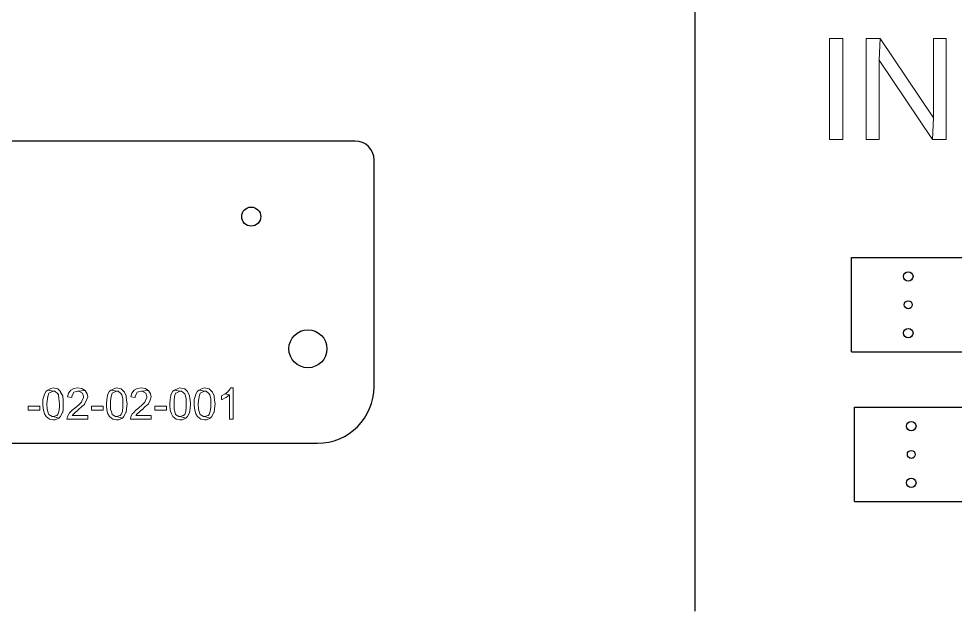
# Model space of a CAD drawing. Header units: millimetres. Extents: x 977 to 12288, y -94 to 5752.
# Drawn here: x 4061.1 to 4556.8, y 1160.5 to 1474.1 of the extents above; entities that cross this region are included whole.
import ezdxf

# ---------------------------------------------------------------- set-up
doc = ezdxf.new("R2010")
doc.units = ezdxf.units.MM

msp = doc.modelspace()

# ---------------------------------------------------------------- linework, layer by layer
at = {"color": 7, "linetype": 'Continuous', "lineweight": 25}
for p, q in [((4239.19627705, 1409.39696939), (3709.19627705, 1409.39696939)), ((4249.19627705, 1279.39696939), (4249.19627705, 1399.39696939)), ((4501.94293926, 1297.73056969), (4501.94293926, 1347.73056969)), ((4501.94293926, 1347.73056969), (6001.94293926, 1347.73056969)), ((4501.94293926, 1297.73056969), (6001.94293926, 1297.73056969)), ((4503.54427088, 1218.51007146), (4503.54427088, 1268.51007146)), ((4503.54427088, 1268.51007146), (6003.54427088, 1268.51007146)), ((3809.19627705, 1249.39696939), (4219.19627705, 1249.39696939)), ((4503.54427088, 1218.51007146), (6003.54427088, 1218.51007146))]:
    msp.add_line(p, q, dxfattribs=at)
msp.add_lwpolyline([(5531.82835988, 1553.08906214), (4418.8939061, 1553.08906214), (4418.8939061, 1160.45859214)])
at = {"color": 0, "lineweight": 0}
for points in [[(4490.25044933, 1410.14303364), (4490.25044933, 1463.72994662), (4497.30135894, 1463.72994662), (4497.30135894, 1410.14303364), (4490.25044933, 1410.14303364)], [(4517.04390582, 1463.72994662), (4509.71095984, 1463.72994662), (4509.71095984, 1410.14303364), (4516.47983306, 1410.14303364), (4516.47983306, 1452.16645487)], [(4517.04390582, 1463.72994662), (4516.47983306, 1452.16645487), (4544.68347147, 1410.14303364), (4545.24754424, 1421.70652539)], [(4552.01641746, 1463.72994662), (4545.24754424, 1463.72994662), (4545.24754424, 1421.70652539), (4544.68347147, 1410.14303364), (4552.01641746, 1410.14303364)]]:
    msp.add_lwpolyline(points, close=True, dxfattribs=at)
at = {"color": 4, "lineweight": 0}
for points in [[(4076.5030738, 1277.58593309), (4075.65696465, 1277.02186032), (4074.52881911, 1275.04760563), (4074.52881911, 1274.76556925), (4073.96474634, 1272.50927818), (4073.96474634, 1270.2529871), (4073.96474634, 1269.40687795), (4074.24678272, 1266.86855049), (4074.81085549, 1264.8942958), (4075.65696465, 1263.48411388), (4077.34918295, 1262.07393196), (4079.32343764, 1261.79189558), (4080.45158318, 1261.79189558), (4082.42583786, 1262.63800473), (4079.32343764, 1263.48411388), (4078.75936487, 1263.48411388), (4077.06714657, 1264.61225942), (4076.78511018, 1265.45836857), (4076.22103741, 1267.43262326), (4075.93900103, 1270.2529871), (4076.22103741, 1271.94520541), (4076.5030738, 1274.20149648), (4077.06714657, 1275.89371479), (4077.34918295, 1276.17575117), (4079.32343764, 1277.02186032)], [(4079.32343764, 1278.71407863), (4078.1952921, 1278.43204224), (4076.5030738, 1277.58593309), (4079.32343764, 1277.02186032), (4080.16954679, 1277.02186032), (4081.8617651, 1275.6116784), (4082.14380148, 1275.04760563), (4082.42583786, 1273.07335094), (4082.70787425, 1270.2529871), (4082.70787425, 1268.5607688), (4082.42583786, 1266.30447773), (4081.8617651, 1264.61225942), (4081.29769233, 1264.04818665), (4079.32343764, 1263.48411388), (4082.42583786, 1262.63800473), (4083.27194702, 1263.48411388), (4084.11805617, 1265.45836857), (4084.40009255, 1265.74040496), (4084.68212894, 1267.71465965), (4084.68212894, 1270.2529871), (4084.68212894, 1272.22724179), (4084.40009255, 1274.20149648), (4084.40009255, 1274.48353287), (4083.27194702, 1276.45778755), (4083.27194702, 1276.73982394), (4081.8617651, 1278.15000586), (4081.57972871, 1278.15000586)], [(4096.24562069, 1277.30389671), (4092.29711131, 1277.02186032), (4092.86118408, 1277.02186032), (4094.55340238, 1276.17575117), (4094.83543877, 1275.89371479), (4095.39951153, 1274.20149648), (4095.39951153, 1273.63742371), (4094.55340238, 1271.66316902), (4094.271366, 1271.09909626), (4092.86118408, 1269.68891434), (4090.88692939, 1267.99669603), (4089.47674747, 1266.86855049), (4088.06656555, 1265.45836857), (4087.78452916, 1265.17633219), (4086.93842001, 1263.48411388), (4086.65638363, 1262.07393196), (4097.65580261, 1262.07393196), (4097.65580261, 1264.04818665), (4089.47674747, 1264.04818665), (4090.32285662, 1264.8942958), (4090.88692939, 1265.45836857), (4092.57914769, 1267.15058688), (4092.57914769, 1267.15058688), (4094.55340238, 1268.84280518), (4095.9635843, 1269.97095072), (4095.9635843, 1270.2529871), (4097.09172984, 1272.22724179), (4097.65580261, 1273.9194601), (4097.37376622, 1275.6116784)], [(4092.29711131, 1278.71407863), (4090.32285662, 1278.43204224), (4088.63063832, 1277.58593309), (4087.50249278, 1275.89371479), (4086.93842001, 1273.9194601), (4089.19471108, 1273.63742371), (4089.19471108, 1274.20149648), (4090.04082024, 1276.17575117), (4090.32285662, 1276.45778755), (4092.29711131, 1277.02186032), (4096.24562069, 1277.30389671), (4094.55340238, 1278.43204224)], [(4110.06540351, 1277.58593309), (4109.21929436, 1277.02186032), (4108.09114882, 1275.04760563), (4108.09114882, 1274.76556925), (4107.80911244, 1272.50927818), (4107.52707605, 1270.2529871), (4107.52707605, 1269.40687795), (4107.80911244, 1266.86855049), (4108.37318521, 1264.8942958), (4109.21929436, 1263.48411388), (4110.91151266, 1262.07393196), (4112.88576735, 1261.79189558), (4114.01391289, 1261.79189558), (4115.98816758, 1262.63800473), (4112.88576735, 1263.48411388), (4112.32169458, 1263.48411388), (4110.62947628, 1264.61225942), (4110.34743989, 1265.45836857), (4109.78336713, 1267.43262326), (4109.78336713, 1270.2529871), (4109.78336713, 1271.94520541), (4110.06540351, 1274.20149648), (4110.62947628, 1275.89371479), (4110.91151266, 1276.17575117), (4112.88576735, 1277.02186032)], [(4112.88576735, 1278.71407863), (4111.75762182, 1278.43204224), (4110.06540351, 1277.58593309), (4112.88576735, 1277.02186032), (4113.7318765, 1277.02186032), (4115.42409481, 1275.6116784), (4115.70613119, 1275.04760563), (4116.27020396, 1273.07335094), (4116.27020396, 1270.2529871), (4116.27020396, 1268.5607688), (4115.98816758, 1266.30447773), (4115.42409481, 1264.61225942), (4114.86002204, 1264.04818665), (4112.88576735, 1263.48411388), (4115.98816758, 1262.63800473), (4116.83427673, 1263.48411388), (4117.68038588, 1265.45836857), (4117.96242227, 1265.74040496), (4118.24445865, 1267.71465965), (4118.52649503, 1270.2529871), (4118.24445865, 1272.22724179), (4117.96242227, 1274.20149648), (4117.96242227, 1274.48353287), (4117.11631311, 1276.45778755), (4116.83427673, 1276.73982394), (4115.42409481, 1278.15000586), (4115.14205842, 1278.15000586)], [(4129.8079504, 1277.30389671), (4125.85944102, 1277.02186032), (4126.42351379, 1277.02186032), (4128.1157321, 1276.17575117), (4128.39776848, 1275.89371479), (4128.96184125, 1274.20149648), (4128.96184125, 1273.63742371), (4128.1157321, 1271.66316902), (4127.83369571, 1271.09909626), (4126.42351379, 1269.68891434), (4124.4492591, 1267.99669603), (4123.03907718, 1266.86855049), (4121.91093164, 1265.45836857), (4121.34685888, 1265.17633219), (4120.50074972, 1263.48411388), (4120.21871334, 1262.07393196), (4131.21813232, 1262.07393196), (4131.21813232, 1264.04818665), (4123.03907718, 1264.04818665), (4123.88518633, 1264.8942958), (4124.4492591, 1265.45836857), (4126.14147741, 1267.15058688), (4126.42351379, 1267.15058688), (4128.1157321, 1268.84280518), (4129.52591402, 1269.97095072), (4129.8079504, 1270.2529871), (4130.65405955, 1272.22724179), (4131.21813232, 1273.9194601), (4130.93609594, 1275.6116784)], [(4126.14147741, 1278.71407863), (4123.88518633, 1278.43204224), (4122.19296803, 1277.58593309), (4121.06482249, 1275.89371479), (4120.50074972, 1273.9194601), (4122.7570408, 1273.63742371), (4122.7570408, 1274.20149648), (4123.60314995, 1276.17575117), (4123.88518633, 1276.45778755), (4125.85944102, 1277.02186032), (4129.8079504, 1277.30389671), (4128.1157321, 1278.43204224)], [(4143.62773322, 1277.58593309), (4142.78162407, 1277.02186032), (4141.65347853, 1275.04760563), (4141.65347853, 1274.76556925), (4141.37144215, 1272.50927818), (4141.08940577, 1270.2529871), (4141.08940577, 1269.40687795), (4141.37144215, 1266.86855049), (4141.93551492, 1264.8942958), (4142.78162407, 1263.48411388), (4144.47384238, 1262.07393196), (4146.44809706, 1261.79189558), (4147.5762426, 1261.79189558), (4149.55049729, 1262.63800473), (4146.44809706, 1263.48411388), (4145.8840243, 1263.48411388), (4144.19180599, 1264.61225942), (4143.90976961, 1265.45836857), (4143.34569684, 1267.43262326), (4143.34569684, 1270.2529871), (4143.34569684, 1271.94520541), (4143.62773322, 1274.20149648), (4144.19180599, 1275.89371479), (4144.75587876, 1276.17575117), (4146.44809706, 1277.02186032)], [(4146.44809706, 1278.71407863), (4145.60198791, 1278.43204224), (4143.62773322, 1277.58593309), (4146.44809706, 1277.02186032), (4147.29420622, 1277.02186032), (4148.98642452, 1275.6116784), (4149.26846091, 1275.04760563), (4149.83253367, 1273.07335094), (4149.83253367, 1270.2529871), (4149.83253367, 1268.5607688), (4149.55049729, 1266.30447773), (4148.98642452, 1264.61225942), (4148.42235175, 1264.04818665), (4146.44809706, 1263.48411388), (4149.55049729, 1262.63800473), (4150.39660644, 1263.48411388), (4151.52475198, 1265.45836857), (4151.52475198, 1265.74040496), (4151.80678836, 1267.71465965), (4152.08882475, 1270.2529871), (4151.80678836, 1272.22724179), (4151.52475198, 1274.20149648), (4151.52475198, 1274.48353287), (4150.67864283, 1276.45778755), (4150.39660644, 1276.73982394), (4148.98642452, 1278.15000586), (4148.70438814, 1278.15000586)], [(4156.60140689, 1277.58593309), (4155.75529774, 1277.02186032), (4154.6271522, 1275.04760563), (4154.6271522, 1274.76556925), (4154.06307944, 1272.50927818), (4154.06307944, 1270.2529871), (4154.06307944, 1269.40687795), (4154.34511582, 1266.86855049), (4154.90918859, 1264.8942958), (4155.75529774, 1263.48411388), (4157.44751605, 1262.07393196), (4159.42177073, 1261.79189558), (4160.54991627, 1261.79189558), (4162.52417096, 1262.63800473), (4159.42177073, 1263.48411388), (4158.85769797, 1263.48411388), (4157.16547966, 1264.61225942), (4156.88344328, 1265.45836857), (4156.31937051, 1267.43262326), (4156.03733413, 1270.2529871), (4156.31937051, 1271.94520541), (4156.60140689, 1274.20149648), (4157.16547966, 1275.89371479), (4157.44751605, 1276.17575117), (4159.42177073, 1277.02186032)], [(4159.42177073, 1278.71407863), (4158.2936252, 1278.43204224), (4156.60140689, 1277.58593309), (4159.42177073, 1277.02186032), (4160.26787989, 1277.02186032), (4161.96009819, 1275.6116784), (4162.24213458, 1275.04760563), (4162.80620734, 1273.07335094), (4162.80620734, 1270.2529871), (4162.80620734, 1268.5607688), (4162.52417096, 1266.30447773), (4161.96009819, 1264.61225942), (4161.39602542, 1264.04818665), (4159.42177073, 1263.48411388), (4162.52417096, 1262.63800473), (4163.37028011, 1263.48411388), (4164.21638927, 1265.45836857), (4164.49842565, 1265.74040496), (4164.78046203, 1267.71465965), (4165.06249842, 1270.2529871), (4164.78046203, 1272.22724179), (4164.49842565, 1274.20149648), (4164.49842565, 1274.48353287), (4163.6523165, 1276.45778755), (4163.37028011, 1276.73982394), (4161.96009819, 1278.15000586), (4161.67806181, 1278.15000586)], [(4170.42118972, 1275.6116784), (4168.44693503, 1274.48353287), (4168.44693503, 1272.50927818), (4168.72897141, 1272.50927818), (4170.7032261, 1273.63742371), (4170.98526248, 1273.63742371), (4172.67748079, 1275.04760563)], [(4174.65173548, 1278.71407863), (4173.24155356, 1278.71407863), (4172.95951717, 1278.15000586), (4171.54933525, 1276.45778755), (4170.42118972, 1275.6116784), (4172.67748079, 1275.04760563), (4172.67748079, 1262.07393196), (4174.65173548, 1262.07393196)], [(4066.06772758, 1266.86855049), (4066.06772758, 1269.12484157), (4072.27252804, 1269.12484157), (4072.27252804, 1266.86855049), (4066.06772758, 1266.86855049)], [(4099.6300573, 1266.86855049), (4099.6300573, 1269.12484157), (4105.83485775, 1269.12484157), (4105.83485775, 1266.86855049), (4099.6300573, 1266.86855049)], [(4133.19238701, 1266.86855049), (4133.19238701, 1269.12484157), (4139.39718746, 1269.12484157), (4139.39718746, 1266.86855049), (4133.19238701, 1266.86855049)]]:
    msp.add_lwpolyline(points, close=True, dxfattribs=at)
at = {"color": 7, "linetype": 'Continuous', "lineweight": 25}
for centre, radius in [((4184.19627705, 1369.39696939), 5.05), ((4531.94293926, 1337.73056969), 2.5), ((4531.94293926, 1322.73056969), 2.1), ((4214.19627705, 1299.39696939), 10.05), ((4531.94293926, 1307.73056969), 2.5), ((4533.54427088, 1258.51007146), 2.5), ((4533.54427088, 1243.51007146), 2.1), ((4533.54427088, 1228.51007146), 2.5)]:
    msp.add_circle(centre, radius, dxfattribs=at)
for centre, radius, start, end in [((4239.19627705, 1399.39696939), 10, 0, 90), ((4219.19627705, 1279.39696939), 30, 270, 0)]:
    msp.add_arc(centre, radius, start, end, dxfattribs=at)

doc.saveas('drawing.dxf')
